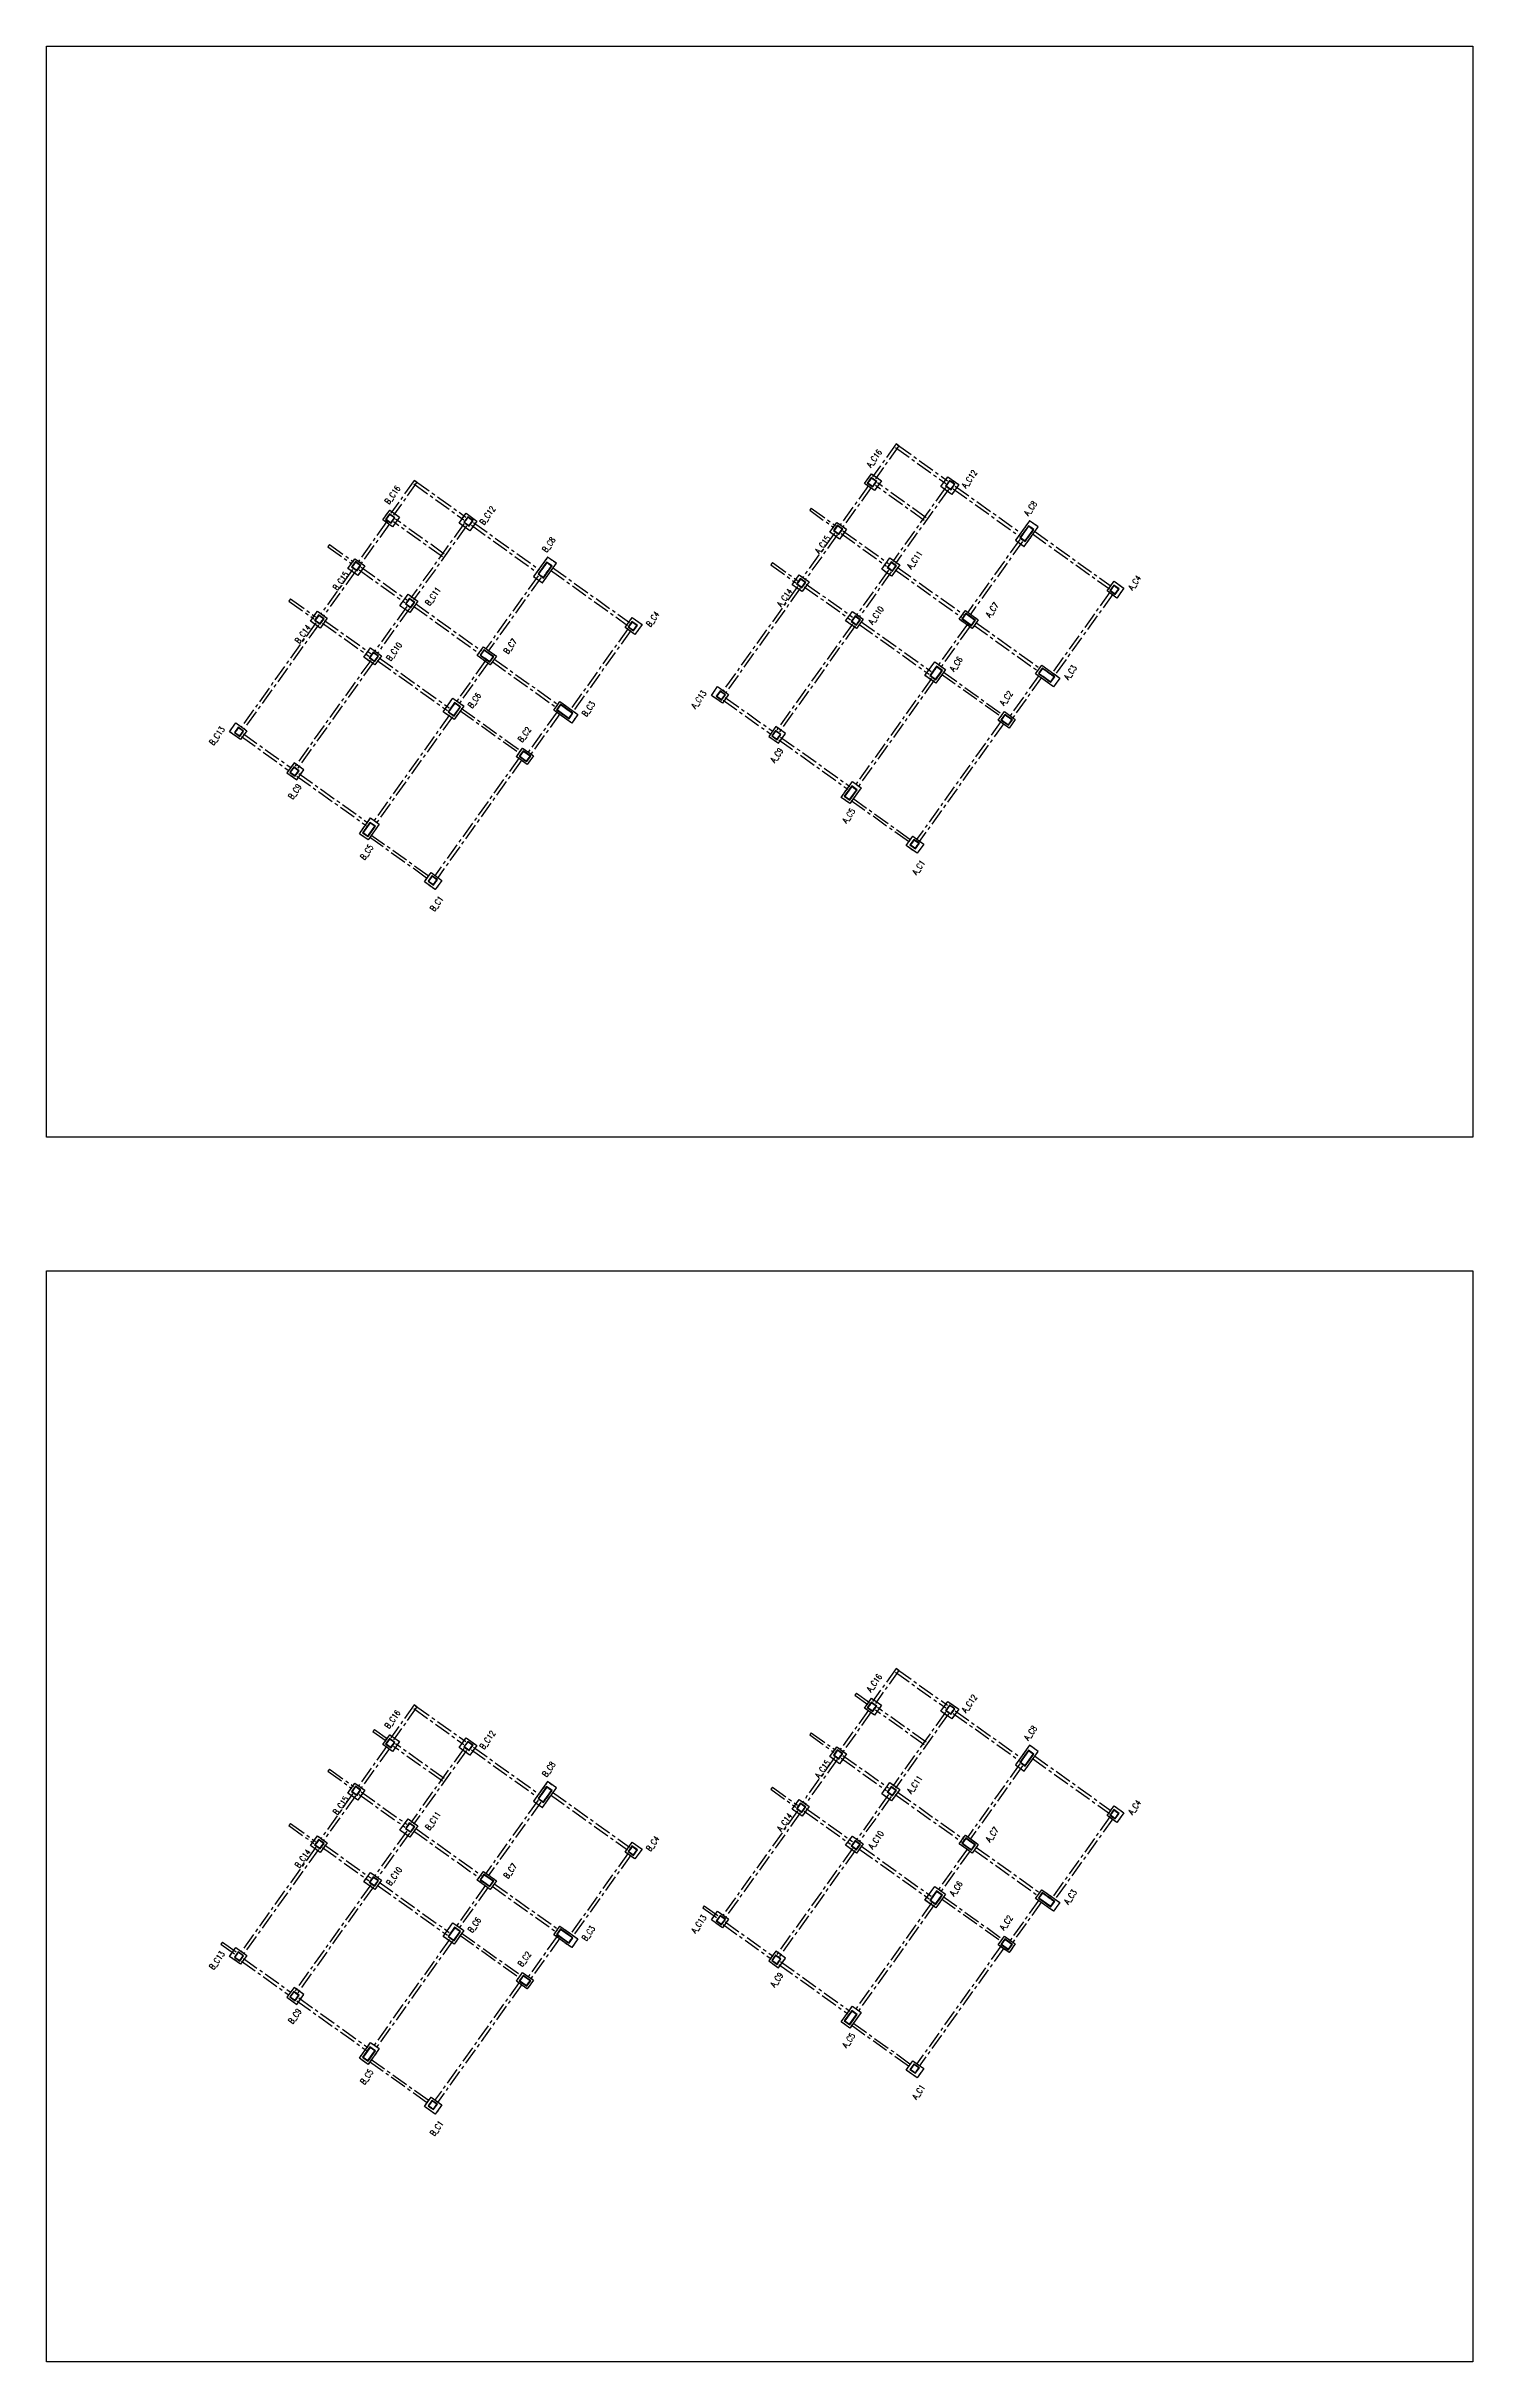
# Model space of a CAD drawing. Header units: millimetres. Extents: x 50002 to 69886, y 27475 to 200427.
# Drawn here: x 50002 to 60666, y 183116 to 200427 of the extents above; entities that cross this region are included whole.
import ezdxf
from ezdxf.enums import TextEntityAlignment as Align

# ---------------------------------------------------------------- set-up
doc = ezdxf.new("R2010")
doc.units = ezdxf.units.MM
doc.header["$LTSCALE"] = 100
doc.header["$MEASUREMENT"] = 0
doc.linetypes.add('CENTER', pattern=[2, 1.25, -0.25, 0.25, -0.25])
doc.linetypes.add('HIDDEN', pattern=[0.375, 0.25, -0.125])
for name, color, linetype in [('TC-COLUMN', 1, 'Continuous'), ('TC-TC', 4, 'Continuous'), ('TC-虛柱', 4, 'HIDDEN'), ('TC-虛鋼柱', 4, 'HIDDEN'), ('TC-鋼柱', 11, 'Continuous')]:
    doc.layers.add(name, color=color, linetype=linetype)
doc.layers.add('TC-鋼粱(隱藏)', color=183, linetype='CENTER', plot=False)
doc.styles.get("Standard").update_dxf_attribs({"font": 'txt.shx', "width": 0.8, "bigfont": 'ae.shx'})

msp = doc.modelspace()

# ---------------------------------------------------------------- linework, layer by layer
at = {"layer": 'Defpoints'}
for points in [[(50002, 200427), (60666, 200427), (60666, 192272), (50002, 192272)], [(50002, 191272), (60666, 191272), (60666, 183116), (50002, 183116)]]:
    msp.add_lwpolyline(points, close=True, dxfattribs=at)
at = {"layer": 'TC-COLUMN'}
for points in [[(56120, 197158), (56172, 197232), (56245, 197179), (56193, 197106)], [(56690, 197135), (56742, 197208), (56824, 197150), (56771, 197077)], [(52517, 196887), (52569, 196960), (52643, 196907), (52590, 196834)], [(53088, 196863), (53140, 196937), (53221, 196878), (53169, 196805)], [(55860, 196795), (55912, 196868), (55985, 196816), (55933, 196743)], [(57248, 196734), (57313, 196687), (57418, 196834), (57353, 196880)], [(52257, 196523), (52309, 196596), (52383, 196544), (52330, 196471)], [(53645, 196462), (53711, 196415), (53815, 196562), (53750, 196608)], [(56382, 196550), (56321, 196465), (56248, 196517), (56309, 196603)], [(52780, 196278), (52719, 196193), (52646, 196245), (52707, 196331)], [(55631, 196476), (55705, 196423), (55652, 196350), (55579, 196402)], [(57933, 196355), (57985, 196428), (58058, 196376), (58006, 196302)], [(52029, 196204), (52102, 196151), (52050, 196078), (51977, 196130)], [(54330, 196083), (54383, 196156), (54456, 196104), (54403, 196030)], [(56028, 196201), (56109, 196143), (56060, 196074), (55978, 196132)], [(56873, 196209), (56970, 196139), (56924, 196074), (56826, 196144)], [(52425, 195930), (52507, 195871), (52457, 195802), (52376, 195860)], [(53270, 195937), (53368, 195867), (53321, 195802), (53224, 195872)], [(56571, 195724), (56644, 195825), (56725, 195767), (56653, 195666)], [(54975, 195574), (55021, 195640), (55103, 195581), (55056, 195516)], [(52969, 195452), (53042, 195554), (53123, 195495), (53050, 195394)], [(57118, 195388), (57165, 195453), (57246, 195395), (57200, 195330)], [(51372, 195303), (51419, 195368), (51500, 195310), (51454, 195244)], [(55477, 195216), (55529, 195289), (55456, 195341), (55404, 195268)], [(53516, 195116), (53562, 195181), (53644, 195123), (53597, 195058)], [(51874, 194944), (51927, 195017), (51854, 195069), (51801, 194996)], [(55944, 194812), (56029, 194930), (56094, 194884), (56010, 194766)], [(52342, 194540), (52426, 194658), (52491, 194612), (52407, 194494)], [(56480, 194522), (56562, 194463), (56512, 194394), (56431, 194452)], [(52878, 194250), (52959, 194191), (52910, 194122), (52828, 194180)], [(56120, 188003), (56172, 188076), (56245, 188024), (56193, 187951)], [(56690, 187980), (56742, 188053), (56824, 187995), (56771, 187922)], [(52517, 187731), (52569, 187804), (52643, 187752), (52590, 187679)], [(53088, 187708), (53140, 187781), (53221, 187723), (53169, 187650)], [(55860, 187640), (55912, 187713), (55985, 187660), (55933, 187587)], [(57248, 187578), (57313, 187532), (57418, 187678), (57353, 187725)], [(52257, 187368), (52309, 187441), (52383, 187389), (52330, 187315)], [(53645, 187306), (53711, 187260), (53815, 187406), (53750, 187453)], [(55631, 187320), (55705, 187268), (55652, 187195), (55579, 187247)], [(56382, 187395), (56321, 187309), (56248, 187362), (56309, 187447)], [(52780, 187123), (52719, 187038), (52646, 187090), (52707, 187175)], [(57933, 187199), (57985, 187273), (58058, 187220), (58006, 187147)], [(52029, 187048), (52102, 186996), (52050, 186923), (51977, 186975)], [(54330, 186927), (54383, 187001), (54456, 186948), (54403, 186875)], [(56028, 187046), (56109, 186988), (56060, 186919), (55978, 186977)], [(56873, 187054), (56970, 186984), (56924, 186919), (56826, 186989)], [(52425, 186774), (52507, 186716), (52457, 186647), (52376, 186705)], [(53270, 186782), (53368, 186712), (53321, 186647), (53224, 186717)], [(56571, 186568), (56644, 186670), (56725, 186612), (56653, 186510)], [(54975, 186419), (55021, 186484), (55103, 186426), (55056, 186361)], [(52969, 186296), (53042, 186398), (53123, 186340), (53050, 186238)], [(57118, 186233), (57165, 186298), (57246, 186240), (57200, 186175)], [(51372, 186147), (51419, 186212), (51500, 186154), (51454, 186089)], [(55477, 186060), (55529, 186133), (55456, 186186), (55404, 186113)], [(53516, 185961), (53562, 186026), (53644, 185968), (53597, 185903)], [(51874, 185788), (51927, 185862), (51854, 185914), (51801, 185841)], [(55944, 185657), (56029, 185775), (56094, 185728), (56010, 185610)], [(52342, 185385), (52426, 185503), (52491, 185457), (52407, 185339)], [(56480, 185366), (56562, 185308), (56512, 185239), (56431, 185297)], [(52878, 185094), (52959, 185036), (52910, 184967), (52828, 185025)]]:
    msp.add_lwpolyline(points, close=True, dxfattribs=at)
for points in [[(57398, 195735), (57445, 195800), (57579, 195704), (57532, 195639), (57398, 195735)], [(53796, 195463), (53842, 195528), (53976, 195432), (53930, 195367), (53796, 195463)], [(57398, 186580), (57445, 186645), (57579, 186549), (57532, 186484), (57398, 186580)], [(53796, 186308), (53842, 186373), (53976, 186277), (53930, 186212), (53796, 186308)]]:
    msp.add_lwpolyline(points, dxfattribs=at)
at = {"layer": 'TC-虛柱'}
for points in [[(56120, 197158), (56172, 197232), (56245, 197179), (56193, 197106)], [(56690, 197135), (56742, 197208), (56824, 197150), (56771, 197077)], [(52517, 196887), (52569, 196960), (52643, 196907), (52590, 196834)], [(53088, 196863), (53140, 196937), (53221, 196878), (53169, 196805)], [(55860, 196795), (55912, 196868), (55985, 196816), (55933, 196743)], [(57248, 196734), (57313, 196687), (57418, 196834), (57353, 196880)], [(52257, 196523), (52309, 196596), (52383, 196544), (52330, 196471)], [(53645, 196462), (53711, 196415), (53815, 196562), (53750, 196608)], [(56382, 196550), (56321, 196465), (56248, 196517), (56309, 196603)], [(52780, 196278), (52719, 196193), (52646, 196245), (52707, 196331)], [(55631, 196476), (55705, 196423), (55652, 196350), (55579, 196402)], [(57933, 196355), (57985, 196428), (58058, 196376), (58006, 196302)], [(52029, 196204), (52102, 196151), (52050, 196078), (51977, 196130)], [(54330, 196083), (54383, 196156), (54456, 196104), (54403, 196030)], [(56028, 196201), (56109, 196143), (56060, 196074), (55978, 196132)], [(56873, 196209), (56970, 196139), (56924, 196074), (56826, 196144)], [(52425, 195930), (52507, 195871), (52457, 195802), (52376, 195860)], [(53270, 195937), (53368, 195867), (53321, 195802), (53224, 195872)], [(56571, 195724), (56644, 195825), (56725, 195767), (56653, 195666)], [(54975, 195574), (55021, 195640), (55103, 195581), (55056, 195516)], [(52969, 195452), (53042, 195554), (53123, 195495), (53050, 195394)], [(57118, 195388), (57165, 195453), (57246, 195395), (57200, 195330)], [(51372, 195303), (51419, 195368), (51500, 195310), (51454, 195244)], [(55477, 195216), (55529, 195289), (55456, 195341), (55404, 195268)], [(53516, 195116), (53562, 195181), (53644, 195123), (53597, 195058)], [(51874, 194944), (51927, 195017), (51854, 195069), (51801, 194996)], [(55944, 194812), (56029, 194930), (56094, 194884), (56010, 194766)], [(52342, 194540), (52426, 194658), (52491, 194612), (52407, 194494)], [(56480, 194522), (56562, 194463), (56512, 194394), (56431, 194452)], [(52878, 194250), (52959, 194191), (52910, 194122), (52828, 194180)], [(56120, 188003), (56172, 188076), (56245, 188024), (56193, 187951)], [(56690, 187980), (56742, 188053), (56824, 187995), (56771, 187922)], [(52517, 187731), (52569, 187804), (52643, 187752), (52590, 187679)], [(53088, 187708), (53140, 187781), (53221, 187723), (53169, 187650)], [(55860, 187640), (55912, 187713), (55985, 187660), (55933, 187587)], [(57248, 187578), (57313, 187532), (57418, 187678), (57353, 187725)], [(52257, 187368), (52309, 187441), (52383, 187389), (52330, 187315)], [(53645, 187306), (53711, 187260), (53815, 187406), (53750, 187453)], [(55631, 187320), (55705, 187268), (55652, 187195), (55579, 187247)], [(56382, 187395), (56321, 187309), (56248, 187362), (56309, 187447)], [(52780, 187123), (52719, 187038), (52646, 187090), (52707, 187175)], [(57933, 187199), (57985, 187273), (58058, 187220), (58006, 187147)], [(52029, 187048), (52102, 186996), (52050, 186923), (51977, 186975)], [(54330, 186927), (54383, 187001), (54456, 186948), (54403, 186875)], [(56028, 187046), (56109, 186988), (56060, 186919), (55978, 186977)], [(56873, 187054), (56970, 186984), (56924, 186919), (56826, 186989)], [(52425, 186774), (52507, 186716), (52457, 186647), (52376, 186705)], [(53270, 186782), (53368, 186712), (53321, 186647), (53224, 186717)], [(56571, 186568), (56644, 186670), (56725, 186612), (56653, 186510)], [(54975, 186419), (55021, 186484), (55103, 186426), (55056, 186361)], [(52969, 186296), (53042, 186398), (53123, 186340), (53050, 186238)], [(57118, 186233), (57165, 186298), (57246, 186240), (57200, 186175)], [(51372, 186147), (51419, 186212), (51500, 186154), (51454, 186089)], [(55477, 186060), (55529, 186133), (55456, 186186), (55404, 186113)], [(53516, 185961), (53562, 186026), (53644, 185968), (53597, 185903)], [(51874, 185788), (51927, 185862), (51854, 185914), (51801, 185841)], [(55944, 185657), (56029, 185775), (56094, 185728), (56010, 185610)], [(52342, 185385), (52426, 185503), (52491, 185457), (52407, 185339)], [(56480, 185366), (56562, 185308), (56512, 185239), (56431, 185297)], [(52878, 185094), (52959, 185036), (52910, 184967), (52828, 185025)]]:
    msp.add_lwpolyline(points, close=True, dxfattribs=at)
for points in [[(57398, 195735), (57445, 195800), (57579, 195704), (57532, 195639), (57398, 195735)], [(53796, 195463), (53842, 195528), (53976, 195432), (53930, 195367), (53796, 195463)], [(57398, 186580), (57445, 186645), (57579, 186549), (57532, 186484), (57398, 186580)], [(53796, 186308), (53842, 186373), (53976, 186277), (53930, 186212), (53796, 186308)]]:
    msp.add_lwpolyline(points, dxfattribs=at)
at = {"layer": 'TC-虛鋼柱'}
for points in [[(56181, 197133), (56210, 197174), (56170, 197203), (56140, 197162)], [(56180, 197137), (56206, 197173), (56170, 197198), (56145, 197163)], [(56766, 197112), (56795, 197153), (56754, 197182), (56725, 197141)], [(56765, 197116), (56791, 197152), (56755, 197178), (56729, 197142)], [(52579, 196861), (52608, 196902), (52567, 196931), (52538, 196890)], [(52578, 196865), (52604, 196901), (52568, 196927), (52542, 196891)], [(53163, 196840), (53192, 196881), (53152, 196910), (53123, 196869)], [(53163, 196844), (53188, 196880), (53152, 196906), (53127, 196870)], [(55927, 196777), (55956, 196818), (55915, 196847), (55886, 196807)], [(55926, 196782), (55952, 196817), (55916, 196843), (55891, 196807)], [(57385, 196814), (57344, 196843), (57280, 196753), (57321, 196724)], [(57381, 196813), (57345, 196839), (57285, 196754), (57320, 196729)], [(52325, 196506), (52354, 196546), (52313, 196575), (52284, 196535)], [(52324, 196510), (52349, 196546), (52314, 196571), (52288, 196535)], [(53783, 196542), (53742, 196571), (53678, 196482), (53719, 196452)], [(53778, 196541), (53743, 196567), (53682, 196482), (53718, 196457)], [(56329, 196502), (56358, 196543), (56318, 196572), (56289, 196531)], [(56329, 196506), (56354, 196542), (56318, 196568), (56293, 196532)], [(55651, 196379), (55680, 196419), (55639, 196448), (55610, 196408)], [(55650, 196383), (55676, 196419), (55640, 196444), (55615, 196408)], [(57994, 196329), (58023, 196370), (57983, 196399), (57954, 196358)], [(57994, 196333), (58019, 196369), (57983, 196395), (57958, 196359)], [(52049, 196107), (52078, 196147), (52037, 196176), (52008, 196136)], [(52048, 196111), (52073, 196147), (52038, 196172), (52012, 196136)], [(52727, 196230), (52756, 196271), (52715, 196300), (52686, 196259)], [(52726, 196234), (52752, 196270), (52716, 196296), (52690, 196260)], [(56059, 196099), (56088, 196140), (56048, 196169), (56018, 196128)], [(56058, 196103), (56084, 196139), (56048, 196165), (56023, 196129)], [(56920, 196095), (56949, 196136), (56876, 196188), (56847, 196147)], [(56920, 196099), (56945, 196135), (56877, 196184), (56851, 196148)], [(54392, 196057), (54421, 196098), (54380, 196127), (54351, 196086)], [(54391, 196061), (54417, 196097), (54381, 196123), (54355, 196087)], [(52457, 195827), (52486, 195868), (52445, 195897), (52416, 195856)], [(52456, 195831), (52482, 195867), (52446, 195893), (52420, 195857)], [(53318, 195823), (53347, 195864), (53274, 195916), (53245, 195875)], [(53317, 195827), (53343, 195863), (53274, 195912), (53249, 195876)], [(56652, 195691), (56702, 195760), (56657, 195792), (56607, 195723)], [(56651, 195695), (56697, 195759), (56658, 195788), (56612, 195723)], [(57513, 195672), (57542, 195713), (57448, 195779), (57419, 195739)], [(57512, 195676), (57537, 195712), (57449, 195775), (57423, 195739)], [(53050, 195419), (53099, 195488), (53054, 195520), (53005, 195451)], [(53049, 195423), (53095, 195487), (53055, 195516), (53009, 195451)], [(53910, 195400), (53939, 195441), (53846, 195508), (53817, 195467)], [(53909, 195404), (53935, 195440), (53846, 195503), (53821, 195468)], [(55051, 195539), (55080, 195579), (55039, 195608), (55010, 195568)], [(55050, 195543), (55076, 195579), (55040, 195604), (55014, 195568)], [(51448, 195267), (51477, 195307), (51437, 195337), (51408, 195296)], [(51448, 195271), (51473, 195307), (51437, 195332), (51412, 195297)], [(55465, 195242), (55494, 195283), (55454, 195312), (55425, 195271)], [(55465, 195246), (55490, 195282), (55454, 195308), (55429, 195272)], [(57196, 195351), (57225, 195392), (57168, 195432), (57139, 195392)], [(57195, 195355), (57221, 195391), (57169, 195428), (57143, 195392)], [(53594, 195079), (53623, 195120), (53566, 195160), (53537, 195120)], [(53593, 195083), (53619, 195119), (53566, 195156), (53541, 195120)], [(51863, 194970), (51892, 195011), (51851, 195040), (51822, 194999)], [(51862, 194975), (51888, 195010), (51852, 195036), (51826, 195000)], [(56009, 194791), (56064, 194868), (56024, 194897), (55968, 194820)], [(56008, 194795), (56060, 194867), (56024, 194893), (55972, 194821)], [(52407, 194519), (52462, 194596), (52421, 194625), (52366, 194548)], [(52406, 194523), (52458, 194596), (52422, 194621), (52370, 194549)], [(56499, 194428), (56529, 194469), (56488, 194498), (56459, 194457)], [(56499, 194432), (56524, 194468), (56489, 194493), (56463, 194458)], [(52897, 194156), (52926, 194197), (52885, 194226), (52856, 194185)], [(52896, 194160), (52922, 194196), (52886, 194222), (52860, 194186)], [(56181, 187978), (56210, 188018), (56170, 188047), (56140, 188007)], [(56180, 187982), (56206, 188018), (56170, 188043), (56145, 188007)], [(56766, 187957), (56795, 187997), (56754, 188026), (56725, 187986)], [(56765, 187961), (56791, 187997), (56755, 188022), (56729, 187986)], [(52579, 187706), (52608, 187746), (52567, 187775), (52538, 187735)], [(52578, 187710), (52604, 187746), (52568, 187771), (52542, 187735)], [(53163, 187685), (53192, 187725), (53152, 187754), (53123, 187714)], [(53163, 187689), (53188, 187725), (53152, 187750), (53127, 187715)], [(55927, 187622), (55956, 187663), (55915, 187692), (55886, 187651)], [(55926, 187626), (55952, 187662), (55916, 187688), (55891, 187652)], [(57385, 187658), (57344, 187688), (57280, 187598), (57321, 187569)], [(57381, 187658), (57345, 187683), (57285, 187599), (57320, 187573)], [(52325, 187350), (52354, 187391), (52313, 187420), (52284, 187379)], [(52324, 187354), (52349, 187390), (52314, 187416), (52288, 187380)], [(53783, 187387), (53742, 187416), (53678, 187326), (53719, 187297)], [(53778, 187386), (53743, 187411), (53682, 187327), (53718, 187301)], [(56329, 187347), (56358, 187387), (56318, 187416), (56289, 187376)], [(56329, 187351), (56354, 187387), (56318, 187412), (56293, 187376)], [(52727, 187075), (52756, 187115), (52715, 187144), (52686, 187104)], [(52726, 187079), (52752, 187115), (52716, 187140), (52690, 187104)], [(55651, 187223), (55680, 187264), (55639, 187293), (55610, 187252)], [(55650, 187227), (55676, 187263), (55640, 187289), (55615, 187253)], [(57994, 187174), (58023, 187214), (57983, 187244), (57954, 187203)], [(57994, 187178), (58019, 187214), (57983, 187239), (57958, 187204)], [(52049, 186951), (52078, 186992), (52037, 187021), (52008, 186980)], [(52048, 186955), (52073, 186991), (52038, 187017), (52012, 186981)], [(54392, 186902), (54421, 186943), (54380, 186972), (54351, 186931)], [(54391, 186906), (54417, 186942), (54381, 186967), (54355, 186932)], [(56059, 186944), (56088, 186984), (56048, 187014), (56018, 186973)], [(56058, 186948), (56084, 186984), (56048, 187009), (56023, 186974)], [(56920, 186940), (56949, 186980), (56876, 187033), (56847, 186992)], [(56920, 186944), (56945, 186980), (56877, 187028), (56851, 186993)], [(52457, 186672), (52486, 186713), (52445, 186742), (52416, 186701)], [(52456, 186676), (52482, 186712), (52446, 186737), (52420, 186702)], [(53318, 186668), (53347, 186708), (53274, 186761), (53245, 186720)], [(53317, 186672), (53343, 186708), (53274, 186757), (53249, 186721)], [(56652, 186535), (56702, 186604), (56657, 186636), (56607, 186567)], [(56651, 186539), (56697, 186604), (56658, 186632), (56612, 186568)], [(57513, 186516), (57542, 186557), (57448, 186624), (57419, 186583)], [(57512, 186521), (57537, 186556), (57449, 186620), (57423, 186584)], [(55051, 186383), (55080, 186424), (55039, 186453), (55010, 186412)], [(55050, 186388), (55076, 186423), (55040, 186449), (55014, 186413)], [(53050, 186263), (53099, 186332), (53054, 186364), (53005, 186295)], [(53049, 186268), (53095, 186332), (53055, 186360), (53009, 186296)], [(53910, 186245), (53939, 186285), (53846, 186352), (53817, 186311)], [(53909, 186249), (53935, 186285), (53846, 186348), (53821, 186312)], [(57196, 186196), (57225, 186236), (57168, 186277), (57139, 186236)], [(57195, 186200), (57221, 186236), (57169, 186273), (57143, 186237)], [(51448, 186111), (51477, 186152), (51437, 186181), (51408, 186141)], [(51448, 186116), (51473, 186151), (51437, 186177), (51412, 186141)], [(55465, 186087), (55494, 186128), (55454, 186157), (55425, 186116)], [(55465, 186091), (55490, 186127), (55454, 186153), (55429, 186117)], [(53594, 185924), (53623, 185964), (53566, 186005), (53537, 185964)], [(53593, 185928), (53619, 185964), (53566, 186001), (53541, 185965)], [(51863, 185815), (51892, 185856), (51851, 185885), (51822, 185844)], [(51862, 185819), (51888, 185855), (51852, 185881), (51826, 185845)], [(56009, 185635), (56064, 185713), (56024, 185742), (55968, 185665)], [(56008, 185640), (56060, 185712), (56024, 185738), (55972, 185665)], [(52407, 185364), (52462, 185441), (52421, 185470), (52366, 185393)], [(52406, 185368), (52458, 185440), (52422, 185466), (52370, 185393)], [(56499, 185273), (56529, 185313), (56488, 185342), (56459, 185302)], [(56499, 185277), (56524, 185313), (56489, 185338), (56463, 185302)], [(52897, 185001), (52926, 185041), (52885, 185070), (52856, 185030)], [(52896, 185005), (52922, 185041), (52886, 185066), (52860, 185030)]]:
    msp.add_lwpolyline(points, close=True, dxfattribs=at)
at = {"layer": 'TC-鋼柱'}
for points in [[(56181, 197133), (56210, 197174), (56170, 197203), (56140, 197162)], [(56180, 197137), (56206, 197173), (56170, 197198), (56145, 197163)], [(56766, 197112), (56795, 197153), (56754, 197182), (56725, 197141)], [(56765, 197116), (56791, 197152), (56755, 197178), (56729, 197142)], [(52579, 196861), (52608, 196902), (52567, 196931), (52538, 196890)], [(52578, 196865), (52604, 196901), (52568, 196927), (52542, 196891)], [(53163, 196840), (53192, 196881), (53152, 196910), (53123, 196869)], [(53163, 196844), (53188, 196880), (53152, 196906), (53127, 196870)], [(55927, 196777), (55956, 196818), (55915, 196847), (55886, 196807)], [(55926, 196782), (55952, 196817), (55916, 196843), (55891, 196807)], [(57385, 196814), (57344, 196843), (57280, 196753), (57321, 196724)], [(57381, 196813), (57345, 196839), (57285, 196754), (57320, 196729)], [(52325, 196506), (52354, 196546), (52313, 196575), (52284, 196535)], [(52324, 196510), (52349, 196546), (52314, 196571), (52288, 196535)], [(53783, 196542), (53742, 196571), (53678, 196482), (53719, 196452)], [(53778, 196541), (53743, 196567), (53682, 196482), (53718, 196457)], [(56329, 196502), (56358, 196543), (56318, 196572), (56289, 196531)], [(56329, 196506), (56354, 196542), (56318, 196568), (56293, 196532)], [(55651, 196379), (55680, 196419), (55639, 196448), (55610, 196408)], [(55650, 196383), (55676, 196419), (55640, 196444), (55615, 196408)], [(57994, 196329), (58023, 196370), (57983, 196399), (57954, 196358)], [(57994, 196333), (58019, 196369), (57983, 196395), (57958, 196359)], [(52049, 196107), (52078, 196147), (52037, 196176), (52008, 196136)], [(52048, 196111), (52073, 196147), (52038, 196172), (52012, 196136)], [(52727, 196230), (52756, 196271), (52715, 196300), (52686, 196259)], [(52726, 196234), (52752, 196270), (52716, 196296), (52690, 196260)], [(56059, 196099), (56088, 196140), (56048, 196169), (56018, 196128)], [(56058, 196103), (56084, 196139), (56048, 196165), (56023, 196129)], [(56920, 196095), (56949, 196136), (56876, 196188), (56847, 196147)], [(56920, 196099), (56945, 196135), (56877, 196184), (56851, 196148)], [(54392, 196057), (54421, 196098), (54380, 196127), (54351, 196086)], [(54391, 196061), (54417, 196097), (54381, 196123), (54355, 196087)], [(52457, 195827), (52486, 195868), (52445, 195897), (52416, 195856)], [(52456, 195831), (52482, 195867), (52446, 195893), (52420, 195857)], [(53318, 195823), (53347, 195864), (53274, 195916), (53245, 195875)], [(53317, 195827), (53343, 195863), (53274, 195912), (53249, 195876)], [(56652, 195691), (56702, 195760), (56657, 195792), (56607, 195723)], [(56651, 195695), (56697, 195759), (56658, 195788), (56612, 195723)], [(57513, 195672), (57542, 195713), (57448, 195779), (57419, 195739)], [(57512, 195676), (57537, 195712), (57449, 195775), (57423, 195739)], [(53050, 195419), (53099, 195488), (53054, 195520), (53005, 195451)], [(53049, 195423), (53095, 195487), (53055, 195516), (53009, 195451)], [(53910, 195400), (53939, 195441), (53846, 195508), (53817, 195467)], [(53909, 195404), (53935, 195440), (53846, 195503), (53821, 195468)], [(55051, 195539), (55080, 195579), (55039, 195608), (55010, 195568)], [(55050, 195543), (55076, 195579), (55040, 195604), (55014, 195568)], [(51448, 195267), (51477, 195307), (51437, 195337), (51408, 195296)], [(51448, 195271), (51473, 195307), (51437, 195332), (51412, 195297)], [(55465, 195242), (55494, 195283), (55454, 195312), (55425, 195271)], [(55465, 195246), (55490, 195282), (55454, 195308), (55429, 195272)], [(57196, 195351), (57225, 195392), (57168, 195432), (57139, 195392)], [(57195, 195355), (57221, 195391), (57169, 195428), (57143, 195392)], [(53594, 195079), (53623, 195120), (53566, 195160), (53537, 195120)], [(53593, 195083), (53619, 195119), (53566, 195156), (53541, 195120)], [(51863, 194970), (51892, 195011), (51851, 195040), (51822, 194999)], [(51862, 194975), (51888, 195010), (51852, 195036), (51826, 195000)], [(56009, 194791), (56064, 194868), (56024, 194897), (55968, 194820)], [(56008, 194795), (56060, 194867), (56024, 194893), (55972, 194821)], [(52407, 194519), (52462, 194596), (52421, 194625), (52366, 194548)], [(52406, 194523), (52458, 194596), (52422, 194621), (52370, 194549)], [(56499, 194428), (56529, 194469), (56488, 194498), (56459, 194457)], [(56499, 194432), (56524, 194468), (56489, 194493), (56463, 194458)], [(52897, 194156), (52926, 194197), (52885, 194226), (52856, 194185)], [(52896, 194160), (52922, 194196), (52886, 194222), (52860, 194186)], [(56181, 187978), (56210, 188018), (56170, 188047), (56140, 188007)], [(56180, 187982), (56206, 188018), (56170, 188043), (56145, 188007)], [(56766, 187957), (56795, 187997), (56754, 188026), (56725, 187986)], [(56765, 187961), (56791, 187997), (56755, 188022), (56729, 187986)], [(52579, 187706), (52608, 187746), (52567, 187775), (52538, 187735)], [(52578, 187710), (52604, 187746), (52568, 187771), (52542, 187735)], [(53163, 187685), (53192, 187725), (53152, 187754), (53123, 187714)], [(53163, 187689), (53188, 187725), (53152, 187750), (53127, 187715)], [(55927, 187622), (55956, 187663), (55915, 187692), (55886, 187651)], [(55926, 187626), (55952, 187662), (55916, 187688), (55891, 187652)], [(57385, 187658), (57344, 187688), (57280, 187598), (57321, 187569)], [(57381, 187658), (57345, 187683), (57285, 187599), (57320, 187573)], [(52325, 187350), (52354, 187391), (52313, 187420), (52284, 187379)], [(52324, 187354), (52349, 187390), (52314, 187416), (52288, 187380)], [(53783, 187387), (53742, 187416), (53678, 187326), (53719, 187297)], [(53778, 187386), (53743, 187411), (53682, 187327), (53718, 187301)], [(56329, 187347), (56358, 187387), (56318, 187416), (56289, 187376)], [(56329, 187351), (56354, 187387), (56318, 187412), (56293, 187376)], [(52727, 187075), (52756, 187115), (52715, 187144), (52686, 187104)], [(52726, 187079), (52752, 187115), (52716, 187140), (52690, 187104)], [(55651, 187223), (55680, 187264), (55639, 187293), (55610, 187252)], [(55650, 187227), (55676, 187263), (55640, 187289), (55615, 187253)], [(57994, 187174), (58023, 187214), (57983, 187244), (57954, 187203)], [(57994, 187178), (58019, 187214), (57983, 187239), (57958, 187204)], [(52049, 186951), (52078, 186992), (52037, 187021), (52008, 186980)], [(52048, 186955), (52073, 186991), (52038, 187017), (52012, 186981)], [(54392, 186902), (54421, 186943), (54380, 186972), (54351, 186931)], [(54391, 186906), (54417, 186942), (54381, 186967), (54355, 186932)], [(56059, 186944), (56088, 186984), (56048, 187014), (56018, 186973)], [(56058, 186948), (56084, 186984), (56048, 187009), (56023, 186974)], [(56920, 186940), (56949, 186980), (56876, 187033), (56847, 186992)], [(56920, 186944), (56945, 186980), (56877, 187028), (56851, 186993)], [(52457, 186672), (52486, 186713), (52445, 186742), (52416, 186701)], [(52456, 186676), (52482, 186712), (52446, 186737), (52420, 186702)], [(53318, 186668), (53347, 186708), (53274, 186761), (53245, 186720)], [(53317, 186672), (53343, 186708), (53274, 186757), (53249, 186721)], [(56652, 186535), (56702, 186604), (56657, 186636), (56607, 186567)], [(56651, 186539), (56697, 186604), (56658, 186632), (56612, 186568)], [(57513, 186516), (57542, 186557), (57448, 186624), (57419, 186583)], [(57512, 186521), (57537, 186556), (57449, 186620), (57423, 186584)], [(55051, 186383), (55080, 186424), (55039, 186453), (55010, 186412)], [(55050, 186388), (55076, 186423), (55040, 186449), (55014, 186413)], [(53050, 186263), (53099, 186332), (53054, 186364), (53005, 186295)], [(53049, 186268), (53095, 186332), (53055, 186360), (53009, 186296)], [(53910, 186245), (53939, 186285), (53846, 186352), (53817, 186311)], [(53909, 186249), (53935, 186285), (53846, 186348), (53821, 186312)], [(57196, 186196), (57225, 186236), (57168, 186277), (57139, 186236)], [(57195, 186200), (57221, 186236), (57169, 186273), (57143, 186237)], [(51448, 186111), (51477, 186152), (51437, 186181), (51408, 186141)], [(51448, 186116), (51473, 186151), (51437, 186177), (51412, 186141)], [(55465, 186087), (55494, 186128), (55454, 186157), (55425, 186116)], [(55465, 186091), (55490, 186127), (55454, 186153), (55429, 186117)], [(53594, 185924), (53623, 185964), (53566, 186005), (53537, 185964)], [(53593, 185928), (53619, 185964), (53566, 186001), (53541, 185965)], [(51863, 185815), (51892, 185856), (51851, 185885), (51822, 185844)], [(51862, 185819), (51888, 185855), (51852, 185881), (51826, 185845)], [(56009, 185635), (56064, 185713), (56024, 185742), (55968, 185665)], [(56008, 185640), (56060, 185712), (56024, 185738), (55972, 185665)], [(52407, 185364), (52462, 185441), (52421, 185470), (52366, 185393)], [(52406, 185368), (52458, 185440), (52422, 185466), (52370, 185393)], [(56499, 185273), (56529, 185313), (56488, 185342), (56459, 185302)], [(56499, 185277), (56524, 185313), (56489, 185338), (56463, 185302)], [(52897, 185001), (52926, 185041), (52885, 185070), (52856, 185030)], [(52896, 185005), (52922, 185041), (52886, 185066), (52860, 185030)]]:
    msp.add_lwpolyline(points, close=True, dxfattribs=at)
at = {"layer": 'TC-鋼粱(隱藏)'}
for p, q in [((56356, 197454), (56179, 197208)), ((56376, 197440), (56200, 197193)), ((56351, 197427), (56726, 197159)), ((56376, 197440), (56356, 197454)), ((56366, 197447), (56740, 197179)), ((52753, 197182), (52577, 196936)), ((52773, 197168), (52753, 197182)), ((52763, 197175), (53138, 196908)), ((52773, 197168), (52597, 196921)), ((52749, 197155), (53123, 196887)), ((56149, 197144), (55935, 196845)), ((56169, 197129), (55956, 196831)), ((56565, 196883), (56201, 197143)), ((56580, 196903), (56215, 197164)), ((56725, 197129), (56330, 196575)), ((56746, 197114), (56350, 196561)), ((56783, 197118), (57277, 196765)), ((56797, 197139), (57291, 196786)), ((52546, 196872), (52333, 196573)), ((52567, 196857), (52353, 196559)), ((52963, 196611), (52598, 196871)), ((52977, 196631), (52613, 196892)), ((53123, 196857), (52727, 196303)), ((53143, 196842), (52748, 196289)), ((53180, 196846), (53674, 196493)), ((53195, 196867), (53689, 196514)), ((55720, 196974), (55709, 196958)), ((55709, 196958), (55890, 196829)), ((55720, 196974), (55901, 196845)), ((52118, 196702), (52106, 196686)), ((52106, 196686), (52287, 196557)), ((52118, 196702), (52299, 196573)), ((55895, 196788), (55653, 196451)), ((55915, 196774), (55674, 196436)), ((55944, 196784), (56284, 196541)), ((55958, 196804), (56298, 196561)), ((57281, 196741), (56888, 196192)), ((57301, 196726), (56909, 196177)), ((57374, 196782), (57950, 196370)), ((57389, 196802), (57964, 196390)), ((52292, 196516), (52051, 196179)), ((52313, 196502), (52071, 196164)), ((52341, 196512), (52681, 196269)), ((52356, 196532), (52696, 196290)), ((53772, 196510), (54347, 196098)), ((53786, 196530), (54362, 196119)), ((55430, 196568), (55418, 196551)), ((55418, 196551), (55605, 196417)), ((55430, 196568), (55617, 196434)), ((56299, 196511), (56058, 196174)), ((56319, 196497), (56078, 196159)), ((56349, 196513), (56843, 196159)), ((56364, 196533), (56858, 196180)), ((53678, 196469), (53286, 195920)), ((53699, 196454), (53306, 195905)), ((55619, 196389), (55059, 195606)), ((55639, 196375), (55079, 195592)), ((55669, 196387), (56015, 196140)), ((55684, 196407), (56029, 196160)), ((57954, 196346), (57521, 195740)), ((57975, 196331), (57541, 195725)), ((51827, 196296), (51816, 196279)), ((51816, 196279), (52003, 196146)), ((51827, 196296), (52014, 196162)), ((52081, 196135), (52427, 195888)), ((52697, 196239), (52455, 195902)), ((52717, 196225), (52476, 195887)), ((52747, 196241), (53241, 195887)), ((52761, 196261), (53255, 195908)), ((52016, 196117), (51457, 195335)), ((52037, 196103), (51477, 195320)), ((52067, 196115), (52412, 195868)), ((54352, 196074), (53919, 195468)), ((54372, 196059), (53939, 195453)), ((56029, 196108), (55464, 195317)), ((56049, 196094), (55484, 195303)), ((56077, 196108), (56602, 195732)), ((56092, 196128), (56617, 195753)), ((56888, 196106), (56667, 195797)), ((56908, 196091), (56687, 195782)), ((56936, 196099), (57418, 195755)), ((56951, 196120), (57433, 195775)), ((52427, 195836), (51861, 195045)), ((52447, 195822), (51881, 195031)), ((52475, 195836), (53000, 195461)), ((52490, 195856), (53014, 195481)), ((53286, 195834), (53065, 195525)), ((53306, 195819), (53085, 195510)), ((53334, 195828), (53816, 195483)), ((53348, 195848), (53830, 195503)), ((56620, 195701), (56044, 194895)), ((56640, 195687), (56064, 194881)), ((56695, 195734), (57143, 195414)), ((56707, 195750), (57154, 195430)), ((57423, 195724), (57205, 195419)), ((57443, 195709), (57225, 195404)), ((53093, 195462), (53540, 195142)), ((53104, 195478), (53552, 195158)), ((53820, 195452), (53602, 195147)), ((55063, 195539), (55421, 195283)), ((55078, 195559), (55435, 195304)), ((51461, 195267), (51818, 195011)), ((51475, 195287), (51833, 195032)), ((53017, 195429), (52441, 194623)), ((53038, 195415), (52461, 194609)), ((53841, 195437), (53622, 195132)), ((57139, 195379), (56508, 194496)), ((57160, 195365), (56528, 194481)), ((53537, 195107), (52905, 194224)), ((53557, 195093), (52926, 194209)), ((55478, 195243), (55994, 194873)), ((55492, 195263), (56009, 194894)), ((51875, 194971), (52392, 194602)), ((51890, 194991), (52406, 194622)), ((56020, 194789), (56459, 194475)), ((56032, 194805), (56471, 194491)), ((52418, 194517), (52857, 194203)), ((52429, 194533), (52869, 194219)), ((56356, 188299), (56179, 188053)), ((56376, 188284), (56200, 188038)), ((56351, 188271), (56726, 188004)), ((56376, 188284), (56356, 188299)), ((56366, 188292), (56740, 188024)), ((52753, 188027), (52577, 187781)), ((52773, 188013), (52597, 187766)), ((52749, 187999), (53123, 187732)), ((52773, 188013), (52753, 188027)), ((52763, 188020), (53138, 187752)), ((56058, 188115), (56046, 188099)), ((56046, 188099), (56144, 188029)), ((56058, 188115), (56156, 188045)), ((56580, 187748), (56215, 188008)), ((52455, 187843), (52444, 187827)), ((52444, 187827), (52542, 187757)), ((52455, 187843), (52553, 187773)), ((56149, 187988), (55935, 187690)), ((56169, 187974), (55956, 187675)), ((56565, 187728), (56201, 187988)), ((56725, 187973), (56330, 187420)), ((56746, 187959), (56350, 187405)), ((56783, 187963), (57277, 187610)), ((56797, 187983), (57291, 187630)), ((52546, 187716), (52333, 187418)), ((52567, 187702), (52353, 187403)), ((52963, 187456), (52598, 187716)), ((52977, 187476), (52613, 187736)), ((53123, 187701), (52727, 187148)), ((53143, 187687), (52748, 187134)), ((53180, 187691), (53674, 187338)), ((53195, 187711), (53689, 187358)), ((55720, 187819), (55709, 187803)), ((55709, 187803), (55890, 187673)), ((55720, 187819), (55901, 187690)), ((55958, 187649), (56298, 187406)), ((52118, 187547), (52106, 187531)), ((52106, 187531), (52287, 187401)), ((52118, 187547), (52299, 187418)), ((55895, 187633), (55653, 187295)), ((55915, 187618), (55674, 187281)), ((55944, 187629), (56284, 187386)), ((57281, 187586), (56888, 187036)), ((57301, 187571), (56909, 187022)), ((57374, 187626), (57950, 187215)), ((57389, 187647), (57964, 187235)), ((52292, 187361), (52051, 187023)), ((52313, 187346), (52071, 187009)), ((52341, 187357), (52681, 187114)), ((52356, 187377), (52696, 187134)), ((53678, 187314), (53286, 186765)), ((53772, 187354), (54347, 186943)), ((53786, 187375), (54362, 186963)), ((55430, 187412), (55418, 187396)), ((55418, 187396), (55605, 187262)), ((55430, 187412), (55617, 187278)), ((56299, 187356), (56058, 187018)), ((56319, 187341), (56078, 187004)), ((56349, 187357), (56843, 187004)), ((56364, 187378), (56858, 187024)), ((51827, 187140), (51816, 187124)), ((51827, 187140), (52014, 187006)), ((53699, 187299), (53306, 186750)), ((55619, 187234), (55059, 186451)), ((55639, 187219), (55079, 186437)), ((55669, 187232), (56015, 186985)), ((55684, 187252), (56029, 187005)), ((57954, 187190), (57521, 186584)), ((57975, 187176), (57541, 186570)), ((52016, 186962), (51457, 186179)), ((51816, 187124), (52003, 186990)), ((52067, 186960), (52412, 186713)), ((52081, 186980), (52427, 186733)), ((52697, 187084), (52455, 186747)), ((52717, 187069), (52476, 186732)), ((52747, 187085), (53241, 186732)), ((52761, 187106), (53255, 186752)), ((56092, 186973), (56617, 186597)), ((56951, 186964), (57433, 186620)), ((52037, 186947), (51477, 186165)), ((54352, 186918), (53919, 186312)), ((54372, 186904), (53939, 186298)), ((56029, 186953), (55464, 186162)), ((56049, 186938), (55484, 186147)), ((56077, 186952), (56602, 186577)), ((56888, 186950), (56667, 186641)), ((56908, 186936), (56687, 186627)), ((56936, 186944), (57418, 186599)), ((52427, 186681), (51861, 185890)), ((52447, 186667), (51881, 185875)), ((52475, 186680), (53000, 186305)), ((52490, 186701), (53014, 186326)), ((53286, 186679), (53065, 186369)), ((53306, 186664), (53085, 186355)), ((53334, 186672), (53816, 186327)), ((53348, 186692), (53830, 186348)), ((54921, 186525), (54909, 186509)), ((54909, 186509), (55014, 186435)), ((54921, 186525), (55025, 186451)), ((56620, 186546), (56044, 185740)), ((56640, 186531), (56064, 185725)), ((56695, 186578), (57143, 186258)), ((56707, 186594), (57154, 186275)), ((57423, 186568), (57205, 186263)), ((57443, 186554), (57225, 186249)), ((53017, 186274), (52441, 185468)), ((53093, 186306), (53540, 185986)), ((53104, 186323), (53552, 186003)), ((53820, 186297), (53602, 185991)), ((53841, 186282), (53622, 185977)), ((55063, 186384), (55421, 186128)), ((55078, 186404), (55435, 186148)), ((51319, 186253), (51307, 186237)), ((51307, 186237), (51411, 186163)), ((51319, 186253), (51423, 186179)), ((51461, 186112), (51818, 185856)), ((51475, 186132), (51833, 185876)), ((53038, 186260), (52461, 185453)), ((55492, 186108), (56009, 185738)), ((57139, 186224), (56508, 185340)), ((57160, 186209), (56528, 185326)), ((53537, 185952), (52905, 185068)), ((53557, 185937), (52926, 185054)), ((55478, 186087), (55994, 185718)), ((51875, 185815), (52392, 185446)), ((51890, 185836), (52406, 185466)), ((56020, 185634), (56459, 185320)), ((56032, 185650), (56471, 185336)), ((52418, 185362), (52857, 185048)), ((52429, 185378), (52869, 185064))]:
    msp.add_line(p, q, dxfattribs=at)

# ---------------------------------------------------------------- texts
at = {"layer": 'TC-TC', "width": 0.8}
for s, p in [('A_C16', (56192, 197346)), ('A_C12', (56903, 197192)), ('B_C16', (52590, 197074)), ('A_C8', (57360, 196973)), ('B_C12', (53300, 196920)), ('B_C8', (53758, 196701)), ('A_C15', (55806, 196702)), ('B_C15', (52203, 196430)), ('A_C11', (56494, 196587)), ('B_C11', (52892, 196315)), ('A_C14', (55522, 196305)), ('A_C4', (58138, 196417)), ('B_C4', (54535, 196145)), ('A_C10', (56205, 196173)), ('A_C7', (57073, 196214)), ('B_C14', (51919, 196033)), ('B_C10', (52602, 195902)), ('B_C7', (53470, 195942)), ('A_C6', (56804, 195809)), ('A_C3', (57658, 195746)), ('A_C13', (54880, 195544)), ('B_C6', (53202, 195537)), ('B_C3', (54055, 195474)), ('A_C2', (57178, 195554)), ('B_C13', (51277, 195272)), ('B_C2', (53576, 195282)), ('A_C9', (55463, 195127)), ('B_C9', (51860, 194855)), ('A_C5', (56000, 194675)), ('B_C5', (52397, 194403)), ('A_C1', (56523, 194288)), ('B_C1', (52920, 194017)), ('A_C16', (56192, 188191)), ('A_C12', (56903, 188037)), ('B_C16', (52590, 187919)), ('B_C12', (53300, 187765)), ('A_C8', (57360, 187817)), ('B_C8', (53758, 187546)), ('A_C15', (55806, 187547)), ('A_C11', (56494, 187431)), ('B_C15', (52203, 187275)), ('A_C4', (58138, 187262)), ('B_C11', (52892, 187160)), ('A_C14', (55522, 187150)), ('B_C4', (54535, 186990)), ('A_C10', (56205, 187018)), ('A_C7', (57073, 187058)), ('B_C14', (51919, 186878)), ('B_C10', (52602, 186746)), ('B_C7', (53470, 186786)), ('A_C6', (56804, 186654)), ('A_C3', (57658, 186591)), ('A_C13', (54880, 186389)), ('A_C2', (57178, 186399)), ('B_C6', (53202, 186382)), ('B_C3', (54055, 186319)), ('B_C13', (51277, 186117)), ('B_C2', (53576, 186127)), ('A_C9', (55463, 185972)), ('B_C9', (51860, 185700)), ('A_C5', (56000, 185519)), ('B_C5', (52397, 185247)), ('A_C1', (56523, 185133)), ('B_C1', (52920, 184861))]:
    msp.add_text(s, height=45, rotation=54.44, dxfattribs=at).set_placement(p, align=Align.MIDDLE_CENTER)

doc.saveas('drawing.dxf')
